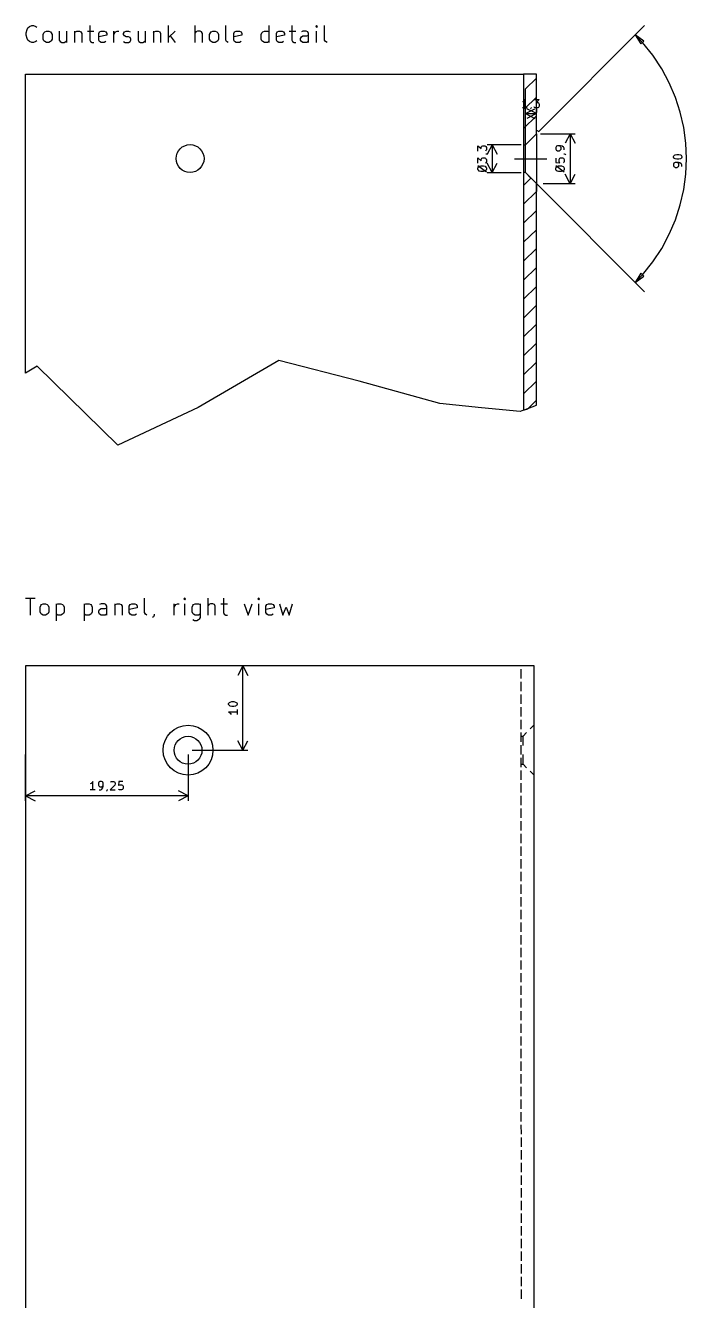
# Model space of a CAD drawing. Extents: x 24 to 504, y -400 to -22.
# Drawn here: x 425.2 to 503.5, y -230 to -78.9 of the extents above; entities that cross this region are included whole.
import ezdxf

# ---------------------------------------------------------------- set-up
doc = ezdxf.new("R2010")
doc.units = 0
doc.layers.add('BLACK', color=7, linetype='CONTINUOUS')

msp = doc.modelspace()

# ---------------------------------------------------------------- linework, layer by layer
at = {"layer": 'BLACK', "linetype": 'CONTINUOUS'}
for p, q in [((425.344109, -79.79158), (425.439347, -79.410628)), ((425.344109, -80.077295), (425.344109, -79.79158)), ((425.439347, -79.410628), (425.534585, -79.220152)), ((425.534585, -79.220152), (425.725061, -79.029676)), ((425.725061, -79.029676), (426.010776, -78.934438)), ((426.010776, -78.934438), (426.201252, -78.934438)), ((426.201252, -78.934438), (426.486966, -79.029676)), ((426.486966, -79.029676), (426.582204, -79.124914)), ((427.344109, -79.982057), (427.439347, -79.79158)), ((427.344109, -80.553485), (427.344109, -79.982057)), ((427.439347, -79.79158), (427.534585, -79.696342)), ((427.534585, -79.696342), (427.725061, -79.601104)), ((427.725061, -79.601104), (428.010776, -79.601104)), ((428.010776, -79.601104), (428.201252, -79.696342)), ((428.201252, -79.696342), (428.29649, -79.79158)), ((428.29649, -79.79158), (428.391728, -79.982057)), ((428.391728, -79.982057), (428.391728, -80.553485)), ((429.248871, -79.601104), (429.248871, -80.648723)), ((430.106014, -79.601104), (430.106014, -80.934438)), ((431.058395, -79.601104), (431.058395, -80.934438)), ((431.058395, -79.79158), (431.153633, -79.696342)), ((431.153633, -79.696342), (431.344109, -79.601104)), ((431.344109, -79.601104), (431.629824, -79.601104)), ((431.629824, -79.601104), (431.8203, -79.696342)), ((431.8203, -79.696342), (431.915538, -79.886819)), ((431.915538, -79.886819), (431.915538, -80.934438)), ((432.582205, -79.601104), (433.344109, -79.601104)), ((432.867919, -78.934438), (432.867919, -80.648723)), ((433.915538, -79.886819), (434.010776, -79.696342)), ((433.915538, -80.648723), (433.915538, -79.886819)), ((434.010776, -79.696342), (434.201252, -79.601104)), ((434.201252, -79.601104), (434.582205, -79.601104)), ((434.582205, -79.601104), (434.772681, -79.696342)), ((434.772681, -79.696342), (434.867919, -79.886819)), ((434.867919, -79.886819), (434.867919, -80.077295)), ((435.725062, -80.934438), (435.725062, -79.601104)), ((435.725062, -79.982057), (435.8203, -79.79158)), ((435.8203, -79.79158), (435.915538, -79.696342)), ((435.915538, -79.696342), (436.106014, -79.601104)), ((436.106014, -79.601104), (436.296491, -79.601104)), ((436.867919, -79.886819), (436.963157, -79.696342)), ((436.867919, -79.982057), (436.867919, -79.886819)), ((436.963157, -80.172533), (436.867919, -79.982057)), ((436.963157, -79.696342), (437.153633, -79.601104)), ((437.153633, -79.601104), (437.439347, -79.601104)), ((437.439347, -79.601104), (437.629824, -79.696342)), ((438.582205, -79.601104), (438.582205, -80.648723)), ((439.439348, -79.601104), (439.439348, -80.934438)), ((440.391729, -79.601104), (440.391729, -80.934438)), ((440.391729, -79.79158), (440.486967, -79.696342)), ((440.486967, -79.696342), (440.677443, -79.601104)), ((440.677443, -79.601104), (440.963158, -79.601104)), ((440.963158, -79.601104), (441.153634, -79.696342)), ((441.153634, -79.696342), (441.248872, -79.886819)), ((441.248872, -79.886819), (441.248872, -80.934438)), ((442.201253, -80.934438), (442.201253, -78.934438)), ((442.963158, -79.601104), (442.201253, -80.363009)), ((445.344111, -80.934438), (445.344111, -78.934438)), ((445.439349, -79.696342), (445.344111, -79.79158)), ((445.629825, -79.601104), (445.439349, -79.696342)), ((445.91554, -79.601104), (445.629825, -79.601104)), ((446.106016, -79.696342), (445.91554, -79.601104)), ((446.201254, -79.886819), (446.106016, -79.696342)), ((446.201254, -80.934438), (446.201254, -79.886819)), ((447.058397, -79.982057), (447.153635, -79.79158)), ((447.058397, -80.553485), (447.058397, -79.982057)), ((447.153635, -79.79158), (447.248873, -79.696342)), ((447.248873, -79.696342), (447.439349, -79.601104)), ((447.439349, -79.601104), (447.725064, -79.601104)), ((447.725064, -79.601104), (447.91554, -79.696342)), ((447.91554, -79.696342), (448.010778, -79.79158)), ((448.010778, -79.79158), (448.106016, -79.982057)), ((448.106016, -79.982057), (448.106016, -80.553485)), ((448.963159, -80.648723), (448.963159, -78.934438)), ((449.91554, -79.886819), (450.010778, -79.696342)), ((449.91554, -80.648723), (449.91554, -79.886819)), ((450.010778, -79.696342), (450.201254, -79.601104)), ((450.201254, -79.601104), (450.582207, -79.601104)), ((450.582207, -79.601104), (450.772683, -79.696342)), ((450.772683, -79.696342), (450.867921, -79.886819)), ((450.867921, -79.886819), (450.867921, -80.077295)), ((453.153636, -79.982057), (453.248874, -79.79158)), ((453.153636, -80.553485), (453.153636, -79.982057)), ((453.248874, -79.79158), (453.344112, -79.696342)), ((453.344112, -79.696342), (453.534588, -79.601104)), ((453.534588, -79.601104), (453.915541, -79.601104)), ((453.915541, -79.601104), (454.106017, -79.696342)), ((454.106017, -80.934438), (454.106017, -78.934438)), ((454.96316, -79.886819), (455.058398, -79.696342)), ((454.96316, -80.648723), (454.96316, -79.886819)), ((455.058398, -79.696342), (455.248874, -79.601104)), ((455.248874, -79.601104), (455.629827, -79.601104)), ((455.629827, -79.601104), (455.820303, -79.696342)), ((455.820303, -79.696342), (455.915541, -79.886819)), ((455.915541, -79.886819), (455.915541, -80.077295)), ((456.48697, -79.601104), (457.248874, -79.601104)), ((456.772684, -78.934438), (456.772684, -80.648723)), ((458.106017, -79.601104), (457.915541, -79.696342)), ((458.48697, -79.601104), (458.106017, -79.601104)), ((458.677446, -79.696342), (458.48697, -79.601104)), ((458.772684, -79.886819), (458.677446, -79.696342)), ((458.772684, -80.934438), (458.772684, -79.886819)), ((459.725065, -78.934438), (459.629827, -79.029676)), ((459.629827, -79.029676), (459.725065, -79.124914)), ((459.820303, -79.029676), (459.725065, -78.934438)), ((459.725065, -78.934438), (459.725065, -79.124914)), ((459.725065, -79.124914), (459.820303, -79.029676)), ((459.725065, -80.934438), (459.725065, -79.601104)), ((460.677446, -80.648723), (460.677446, -78.934438)), ((486.034133, -91.470274), (498.57532, -78.929055)), ((498.480106, -80.770551), (497.464108, -80.040301)), ((497.464108, -80.040301), (498.130821, -81.119799)), ((497.464108, -80.040301), (498.130821, -81.119799)), ((498.480106, -80.770551), (497.464108, -80.040301)), ((498.321338, -80.961044), (497.464108, -80.040301)), ((425.439347, -80.458247), (425.344109, -80.077295)), ((425.534585, -80.648723), (425.439347, -80.458247)), ((425.725061, -80.8392), (425.534585, -80.648723)), ((426.010776, -80.934438), (425.725061, -80.8392)), ((426.201252, -80.934438), (426.010776, -80.934438)), ((426.486966, -80.8392), (426.201252, -80.934438)), ((426.582204, -80.743961), (426.486966, -80.8392)), ((427.439347, -80.743961), (427.344109, -80.553485)), ((427.534585, -80.8392), (427.439347, -80.743961)), ((427.725061, -80.934438), (427.534585, -80.8392)), ((428.010776, -80.934438), (427.725061, -80.934438)), ((428.201252, -80.8392), (428.010776, -80.934438)), ((428.29649, -80.743961), (428.201252, -80.8392)), ((428.391728, -80.553485), (428.29649, -80.743961)), ((429.248871, -80.648723), (429.344109, -80.8392)), ((429.344109, -80.8392), (429.534585, -80.934438)), ((429.534585, -80.934438), (429.8203, -80.934438)), ((429.8203, -80.934438), (430.010776, -80.8392)), ((430.010776, -80.8392), (430.106014, -80.743961)), ((432.867919, -80.648723), (432.963157, -80.8392)), ((432.963157, -80.8392), (433.153633, -80.934438)), ((433.153633, -80.934438), (433.344109, -80.934438)), ((434.867919, -80.077295), (433.915538, -80.267771)), ((434.010776, -80.8392), (433.915538, -80.648723)), ((434.201252, -80.934438), (434.010776, -80.8392)), ((434.582205, -80.934438), (434.201252, -80.934438)), ((434.772681, -80.8392), (434.582205, -80.934438)), ((436.867919, -80.8392), (437.058395, -80.934438)), ((437.153633, -80.267771), (436.963157, -80.172533)), ((437.058395, -80.934438), (437.439347, -80.934438)), ((437.439347, -80.267771), (437.153633, -80.267771)), ((437.629824, -80.363009), (437.439347, -80.267771)), ((437.439347, -80.934438), (437.629824, -80.8392)), ((437.725062, -80.553485), (437.629824, -80.363009)), ((437.629824, -80.8392), (437.725062, -80.648723)), ((437.725062, -80.648723), (437.725062, -80.553485)), ((438.582205, -80.648723), (438.677443, -80.8392)), ((438.677443, -80.8392), (438.867919, -80.934438)), ((438.867919, -80.934438), (439.153634, -80.934438)), ((439.153634, -80.934438), (439.34411, -80.8392)), ((439.34411, -80.8392), (439.439348, -80.743961)), ((442.391729, -80.172533), (442.963158, -80.934438)), ((447.153635, -80.743961), (447.058397, -80.553485)), ((447.248873, -80.8392), (447.153635, -80.743961)), ((447.439349, -80.934438), (447.248873, -80.8392)), ((447.725064, -80.934438), (447.439349, -80.934438)), ((447.91554, -80.8392), (447.725064, -80.934438)), ((448.010778, -80.743961), (447.91554, -80.8392)), ((448.106016, -80.553485), (448.010778, -80.743961)), ((449.058397, -80.8392), (448.963159, -80.648723)), ((449.248873, -80.934438), (449.058397, -80.8392)), ((450.867921, -80.077295), (449.91554, -80.267771)), ((450.010778, -80.8392), (449.91554, -80.648723)), ((450.201254, -80.934438), (450.010778, -80.8392)), ((450.582207, -80.934438), (450.201254, -80.934438)), ((450.772683, -80.8392), (450.582207, -80.934438)), ((453.248874, -80.743961), (453.153636, -80.553485)), ((453.344112, -80.8392), (453.248874, -80.743961)), ((453.534588, -80.934438), (453.344112, -80.8392)), ((453.915541, -80.934438), (453.534588, -80.934438)), ((454.106017, -80.8392), (453.915541, -80.934438)), ((455.915541, -80.077295), (454.96316, -80.267771)), ((455.058398, -80.8392), (454.96316, -80.648723)), ((455.248874, -80.934438), (455.058398, -80.8392)), ((455.629827, -80.934438), (455.248874, -80.934438)), ((455.820303, -80.8392), (455.629827, -80.934438)), ((456.772684, -80.648723), (456.867922, -80.8392)), ((456.867922, -80.8392), (457.058398, -80.934438)), ((457.058398, -80.934438), (457.248874, -80.934438)), ((457.820303, -80.458247), (457.915541, -80.267771)), ((457.820303, -80.648723), (457.820303, -80.458247)), ((457.915541, -80.8392), (457.820303, -80.648723)), ((457.915541, -80.267771), (458.106017, -80.172533)), ((458.106017, -80.934438), (457.915541, -80.8392)), ((458.106017, -80.172533), (458.582208, -80.172533)), ((458.582208, -80.934438), (458.106017, -80.934438)), ((458.582208, -80.172533), (458.772684, -80.077295)), ((458.772684, -80.8392), (458.582208, -80.934438)), ((460.772684, -80.8392), (460.677446, -80.648723)), ((460.96316, -80.934438), (460.772684, -80.8392)), ((498.130821, -81.119799), (498.480106, -80.770551)), ((498.130821, -81.119799), (498.480106, -80.770551)), ((499.534634, -82.452513), (498.311677, -80.935326)), ((498.311677, -80.935326), (498.321338, -80.961044)), ((500.594487, -84.050864), (499.534634, -82.452513)), ((501.49124, -85.718782), (500.594487, -84.050864)), ((425.25, -120.109297), (425.25, -84.707544)), ((425.25, -84.707544), (479.23963, -84.707544)), ((479.23963, -84.707544), (484.224387, -84.707544)), ((485.749451, -84.70763), (484.225485, -84.70763)), ((484.225485, -84.70763), (484.225485, -93.05788)), ((484.446636, -86.426662), (485.748348, -85.152036)), ((485.749451, -91.756128), (485.749451, -84.70763)), ((502.224893, -87.444668), (501.49124, -85.718782)), ((484.333939, -88.791254), (485.748348, -87.406287)), ((484.446636, -93.057771), (484.446636, -86.426662)), ((485.748348, -91.34328), (485.748348, -87.406287)), ((502.795448, -89.216923), (502.224893, -87.444668)), ((484.19273, -87.917697), (484.097492, -87.965316)), ((484.66892, -88.679602), (484.097492, -88.679602)), ((484.287968, -87.822459), (484.19273, -87.917697)), ((484.383206, -87.679602), (484.287968, -87.822459)), ((484.383206, -88.679602), (484.383206, -87.679602)), ((484.446636, -89.374783), (485.57314, -88.788362)), ((484.446636, -89.242216), (484.446636, -88.788363)), ((485.748348, -89.374783), (484.621844, -88.788362)), ((485.097492, -88.77484), (485.049873, -88.822459)), ((485.145111, -88.679602), (485.097492, -88.77484)), ((485.145111, -88.631983), (485.145111, -88.679602)), ((485.478444, -87.679602), (486.097491, -87.679602)), ((485.526063, -88.631983), (485.478444, -88.584363)), ((485.621301, -88.679602), (485.526063, -88.631983)), ((485.907015, -88.679602), (485.621301, -88.679602)), ((485.748348, -88.788363), (485.748348, -89.242216)), ((486.097491, -87.679602), (485.764158, -88.060554)), ((485.764158, -88.060554), (485.907015, -88.060554)), ((485.907015, -88.060554), (486.002253, -88.108173)), ((486.002253, -88.631983), (485.907015, -88.679602)), ((486.002253, -88.108173), (486.049872, -88.155792)), ((486.049872, -88.584363), (486.002253, -88.631983)), ((486.049872, -88.155792), (486.097491, -88.25103)), ((486.097491, -88.489125), (486.049872, -88.584363)), ((486.097491, -88.25103), (486.097491, -88.489125)), ((484.225485, -91.152881), (485.749451, -89.628878)), ((484.446636, -89.374783), (485.748348, -89.374783)), ((484.446636, -89.374783), (485.57314, -89.961204)), ((485.748348, -89.374783), (484.621844, -89.961204)), ((503.202908, -91.023949), (502.795448, -89.216923)), ((484.447736, -93.05788), (485.749451, -91.756128)), ((485.748348, -91.34328), (486.034133, -91.470274)), ((485.748348, -91.756022), (485.748348, -98.614009)), ((486.248348, -91.756022), (490.33642, -91.756022)), ((489.75, -91.756022), (489.163579, -92.882526)), ((489.75, -91.756022), (489.75, -97.675)), ((489.75, -91.756022), (490.336421, -92.882526)), ((503.447273, -92.854148), (503.202908, -91.023949)), ((478.829819, -93.804062), (478.829819, -93.185015)), ((478.829819, -93.185015), (479.210771, -93.518348)), ((479.210771, -93.375491), (479.25839, -93.280253)), ((479.210771, -93.518348), (479.210771, -93.375491)), ((479.25839, -93.280253), (479.306009, -93.232634)), ((479.306009, -93.232634), (479.401247, -93.185015)), ((479.401247, -93.185015), (479.639342, -93.185015)), ((479.639342, -93.185015), (479.73458, -93.232634)), ((479.73458, -93.232634), (479.7822, -93.280253)), ((479.7822, -93.280253), (479.829819, -93.375491)), ((479.829819, -93.661205), (479.7822, -93.756443)), ((479.829819, -93.375491), (479.829819, -93.661205)), ((480.525, -93.05788), (479.938579, -94.184384)), ((483.947736, -93.05788), (479.93858, -93.05788)), ((480.525, -93.05788), (480.525, -96.359769)), ((480.525, -93.05788), (481.111421, -94.184384)), ((484.224387, -93.057771), (484.225485, -93.05788)), ((484.224387, -93.057771), (484.224387, -96.359769)), ((484.225485, -93.05788), (484.446636, -93.05788)), ((484.446636, -96.359769), (484.446636, -93.05788)), ((488.102438, -93.286939), (488.054819, -93.382177)), ((488.054819, -93.382177), (488.054819, -93.572653)), ((488.054819, -93.572653), (488.102438, -93.667891)), ((488.150057, -93.23932), (488.102438, -93.286939)), ((488.245295, -93.191701), (488.150057, -93.23932)), ((488.626247, -93.191701), (488.245295, -93.191701)), ((488.578628, -93.23932), (488.48339, -93.191701)), ((488.626247, -93.286939), (488.578628, -93.23932)), ((488.816723, -93.23932), (488.626247, -93.191701)), ((488.673866, -93.382177), (488.626247, -93.286939)), ((488.626247, -93.667891), (488.673866, -93.572653)), ((488.673866, -93.572653), (488.673866, -93.382177)), ((488.95958, -93.334558), (488.816723, -93.23932)), ((489.0072, -93.382177), (488.95958, -93.334558)), ((489.054819, -93.477415), (489.0072, -93.382177)), ((489.054819, -93.667891), (489.054819, -93.477415)), ((503.528546, -94.69592), (503.447273, -92.854148)), ((478.829819, -95.232633), (478.829819, -94.613586)), ((478.829819, -94.613586), (479.210771, -94.946919)), ((479.210771, -94.804062), (479.25839, -94.708824)), ((479.210771, -94.946919), (479.210771, -94.804062)), ((479.25839, -94.708824), (479.306009, -94.661205)), ((479.306009, -94.661205), (479.401247, -94.613586)), ((479.401247, -94.613586), (479.639342, -94.613586)), ((479.639342, -94.613586), (479.73458, -94.661205)), ((479.7822, -93.756443), (479.73458, -93.804062)), ((479.73458, -94.661205), (479.7822, -94.708824)), ((479.7822, -94.137395), (479.829819, -94.137395)), ((479.7822, -94.708824), (479.829819, -94.804062)), ((479.829819, -95.089776), (479.7822, -95.185014)), ((479.829819, -94.137395), (479.925057, -94.185014)), ((479.829819, -94.804062), (479.829819, -95.089776)), ((479.925057, -94.185014), (479.972676, -94.232633)), ((483.177735, -94.708878), (484.447736, -94.708878)), ((484.447736, -94.708878), (485.749451, -94.708878)), ((485.749451, -94.708878), (486.98772, -94.708878)), ((488.054819, -94.667891), (488.054819, -95.144081)), ((488.054819, -95.144081), (488.531009, -95.1917)), ((488.102438, -93.667891), (488.150057, -93.71551)), ((488.150057, -93.71551), (488.245295, -93.763129)), ((488.245295, -93.763129), (488.48339, -93.763129)), ((488.435771, -94.810748), (488.48339, -94.71551)), ((488.435771, -95.048843), (488.435771, -94.810748)), ((488.48339, -95.144081), (488.435771, -95.048843)), ((488.48339, -93.763129), (488.578628, -93.71551)), ((488.48339, -94.71551), (488.531009, -94.667891)), ((488.531009, -95.1917), (488.48339, -95.144081)), ((488.531009, -94.667891), (488.626247, -94.620272)), ((488.578628, -93.71551), (488.626247, -93.667891)), ((488.626247, -94.620272), (488.864342, -94.620272)), ((488.864342, -94.620272), (488.95958, -94.667891)), ((488.95958, -94.667891), (489.0072, -94.71551)), ((489.0072, -95.144081), (488.95958, -95.1917)), ((489.0072, -94.144081), (489.054819, -94.144081)), ((489.0072, -94.71551), (489.054819, -94.810748)), ((489.054819, -95.048843), (489.0072, -95.144081)), ((489.054819, -94.144081), (489.150057, -94.1917)), ((489.054819, -94.810748), (489.054819, -95.048843)), ((489.150057, -94.1917), (489.197676, -94.239319)), ((501.994819, -94.450125), (502.042438, -94.354887)), ((501.994819, -94.545363), (501.994819, -94.450125)), ((502.042438, -94.640601), (501.994819, -94.545363)), ((502.042438, -94.354887), (502.090057, -94.307268)), ((502.090057, -94.68822), (502.042438, -94.640601)), ((502.090057, -94.307268), (502.185295, -94.259649)), ((502.185295, -94.735839), (502.090057, -94.68822)), ((502.185295, -95.164411), (502.090057, -95.21203)), ((502.185295, -94.259649), (502.375771, -94.21203)), ((502.375771, -94.783458), (502.185295, -94.735839)), ((502.566247, -95.164411), (502.185295, -95.164411)), ((502.375771, -94.21203), (502.613866, -94.21203)), ((502.613866, -94.783458), (502.375771, -94.783458)), ((502.518628, -95.21203), (502.42339, -95.164411)), ((502.756723, -95.21203), (502.566247, -95.164411)), ((502.613866, -94.21203), (502.804342, -94.259649)), ((502.804342, -94.735839), (502.613866, -94.783458)), ((502.804342, -94.259649), (502.89958, -94.307268)), ((502.89958, -94.68822), (502.804342, -94.735839)), ((502.89958, -94.307268), (502.9472, -94.354887)), ((502.9472, -94.640601), (502.89958, -94.68822)), ((502.9472, -94.354887), (502.994819, -94.450125)), ((502.994819, -94.545363), (502.9472, -94.640601)), ((502.994819, -94.450125), (502.994819, -94.545363)), ((503.446728, -96.537669), (503.528546, -94.69592)), ((478.829819, -95.518348), (479.829819, -96.280252)), ((478.829819, -95.804062), (478.877438, -95.708824)), ((478.829819, -95.994538), (478.829819, -95.804062)), ((478.877438, -96.089776), (478.829819, -95.994538)), ((478.877438, -95.708824), (478.972676, -95.613586)), ((478.972676, -96.185014), (478.877438, -96.089776)), ((478.972676, -95.613586), (479.163152, -95.565967)), ((479.163152, -96.232633), (478.972676, -96.185014)), ((479.163152, -95.565967), (479.496485, -95.565967)), ((479.496485, -96.232633), (479.163152, -96.232633)), ((479.496485, -95.565967), (479.686961, -95.613586)), ((479.686961, -96.185014), (479.496485, -96.232633)), ((479.686961, -95.613586), (479.7822, -95.708824)), ((479.7822, -96.089776), (479.686961, -96.185014)), ((479.7822, -95.185014), (479.73458, -95.232633)), ((479.7822, -95.708824), (479.829819, -95.804062)), ((479.829819, -95.994538), (479.7822, -96.089776)), ((479.829819, -95.804062), (479.829819, -95.994538)), ((480.525, -96.359769), (479.938579, -95.233265)), ((479.93858, -96.359769), (483.946636, -96.359769)), ((480.525, -96.359769), (481.111421, -95.233265)), ((484.446636, -96.359769), (484.224387, -96.359769)), ((484.224387, -96.359769), (484.224387, -124.521951)), ((485.748348, -97.661516), (484.446636, -96.359769)), ((484.446636, -96.359769), (485.113385, -97.026512)), ((488.054819, -95.525034), (489.054819, -96.286938)), ((488.054819, -95.810748), (488.102438, -95.71551)), ((488.054819, -96.001224), (488.054819, -95.810748)), ((488.102438, -96.096462), (488.054819, -96.001224)), ((488.102438, -95.71551), (488.197676, -95.620272)), ((488.197676, -96.1917), (488.102438, -96.096462)), ((488.197676, -95.620272), (488.388152, -95.572653)), ((488.388152, -96.239319), (488.197676, -96.1917)), ((488.388152, -95.572653), (488.721485, -95.572653)), ((488.721485, -96.239319), (488.388152, -96.239319)), ((488.721485, -95.572653), (488.911961, -95.620272)), ((488.911961, -96.1917), (488.721485, -96.239319)), ((488.911961, -95.620272), (489.0072, -95.71551)), ((489.0072, -96.096462), (488.911961, -96.1917)), ((489.0072, -95.71551), (489.054819, -95.810748)), ((489.054819, -96.001224), (489.0072, -96.096462)), ((489.054819, -95.810748), (489.054819, -96.001224)), ((489.75, -97.675), (489.163579, -96.548496)), ((489.75, -97.675), (490.336421, -96.548496)), ((502.042438, -95.259649), (501.994819, -95.354887)), ((501.994819, -95.354887), (501.994819, -95.545363)), ((501.994819, -95.545363), (502.042438, -95.640601)), ((502.090057, -95.21203), (502.042438, -95.259649)), ((502.042438, -95.640601), (502.090057, -95.68822)), ((502.090057, -95.68822), (502.185295, -95.735839)), ((502.185295, -95.735839), (502.42339, -95.735839)), ((502.42339, -95.735839), (502.518628, -95.68822)), ((502.566247, -95.259649), (502.518628, -95.21203)), ((502.518628, -95.68822), (502.566247, -95.640601)), ((502.613866, -95.354887), (502.566247, -95.259649)), ((502.566247, -95.640601), (502.613866, -95.545363)), ((502.613866, -95.545363), (502.613866, -95.354887)), ((502.89958, -95.307268), (502.756723, -95.21203)), ((502.9472, -95.354887), (502.89958, -95.307268)), ((502.994819, -95.450125), (502.9472, -95.354887)), ((502.994819, -95.640601), (502.994819, -95.450125)), ((503.201821, -98.367796), (503.446728, -96.537669)), ((484.224387, -97.883757), (485.113385, -97.026512)), ((485.748348, -123.918706), (485.748348, -97.661516)), ((485.748385, -97.661516), (498.57532, -110.488484)), ((490.33642, -97.675), (486.55, -97.675)), ((484.224387, -100.106259), (485.748348, -98.614009)), ((502.793826, -100.174701), (503.201821, -98.367796)), ((484.224387, -102.360499), (485.748348, -100.868259)), ((502.222746, -101.946787), (502.793826, -100.174701)), ((501.488582, -103.672455), (502.222746, -101.946787)), ((484.224387, -104.614749), (485.748348, -103.122499)), ((500.591335, -105.340108), (501.488582, -103.672455)), ((484.224387, -106.868989), (485.748348, -105.344999)), ((499.531008, -106.938146), (500.591335, -105.340108)), ((498.307603, -108.454971), (499.531008, -106.938146)), ((484.224387, -109.091489), (485.748348, -107.599239)), ((498.130821, -108.265993), (497.464108, -109.377238)), ((498.130821, -108.265993), (497.464108, -109.377238)), ((498.321338, -108.456485), (497.464108, -109.377238)), ((497.464108, -109.377238), (498.480106, -108.615238)), ((497.464108, -109.377238), (498.480106, -108.615238)), ((498.480106, -108.615238), (498.130821, -108.265993)), ((498.480106, -108.615238), (498.130821, -108.265993)), ((498.321338, -108.456485), (498.307603, -108.454971)), ((484.224387, -111.345729), (485.748348, -109.853489)), ((484.224387, -113.599979), (485.748348, -112.075981)), ((484.224387, -115.822471), (485.748348, -114.330229)), ((484.224387, -118.076719), (485.748348, -116.584469)), ((426.630413, -119.28362), (425.250347, -120.109253)), ((436.186725, -128.649448), (426.630413, -119.28362)), ((455.236683, -118.616468), (445.711704, -124.172706)), ((464.761662, -121.061211), (455.236683, -118.616468)), ((484.224387, -120.330959), (485.748348, -118.838719)), ((474.318374, -123.728203), (464.761662, -121.061211)), ((484.224387, -122.553461), (485.748348, -121.061211)), ((479.23963, -124.236204), (474.318374, -123.728203)), ((484.732351, -124.33145), (485.748348, -123.315461)), ((445.711704, -124.172706), (436.186725, -128.649448)), ((483.843353, -124.680706), (479.23963, -124.236204)), ((484.224387, -124.521951), (483.843353, -124.680706)), ((484.224387, -124.521951), (485.748348, -123.918706)), ((484.224387, -124.521951), (484.732351, -124.33145)), ((425.253633, -146.784438), (426.39649, -146.784438)), ((425.825061, -148.784438), (425.825061, -146.784438)), ((426.967919, -147.832057), (427.063157, -147.64158)), ((426.967919, -148.403485), (426.967919, -147.832057)), ((427.063157, -147.64158), (427.158395, -147.546342)), ((427.158395, -147.546342), (427.348871, -147.451104)), ((427.348871, -147.451104), (427.634586, -147.451104)), ((427.634586, -147.451104), (427.825062, -147.546342)), ((427.825062, -147.546342), (427.9203, -147.64158)), ((427.9203, -147.64158), (428.015538, -147.832057)), ((428.015538, -147.832057), (428.015538, -148.403485)), ((428.872681, -147.451104), (428.872681, -149.451104)), ((428.872681, -147.546342), (429.063157, -147.451104)), ((429.063157, -147.451104), (429.44411, -147.451104)), ((429.44411, -147.451104), (429.634586, -147.546342)), ((429.634586, -147.546342), (429.729824, -147.64158)), ((429.729824, -147.64158), (429.825062, -147.832057)), ((429.825062, -147.832057), (429.825062, -148.403485)), ((432.206015, -147.451104), (432.206015, -149.451104)), ((432.206015, -147.546342), (432.396491, -147.451104)), ((432.396491, -147.451104), (432.777444, -147.451104)), ((432.777444, -147.451104), (432.96792, -147.546342)), ((432.96792, -147.546342), (433.063158, -147.64158)), ((433.063158, -147.64158), (433.158396, -147.832057)), ((433.158396, -147.832057), (433.158396, -148.403485)), ((434.206015, -147.451104), (434.015539, -147.546342)), ((434.015539, -148.117771), (434.206015, -148.022533)), ((434.586968, -147.451104), (434.206015, -147.451104)), ((434.206015, -148.022533), (434.682206, -148.022533)), ((434.777444, -147.546342), (434.586968, -147.451104)), ((434.682206, -148.022533), (434.872682, -147.927295)), ((434.872682, -147.736819), (434.777444, -147.546342)), ((434.872682, -148.784438), (434.872682, -147.736819)), ((435.825063, -147.451104), (435.825063, -148.784438)), ((435.825063, -147.64158), (435.920301, -147.546342)), ((435.920301, -147.546342), (436.110777, -147.451104)), ((436.110777, -147.451104), (436.396492, -147.451104)), ((436.396492, -147.451104), (436.586968, -147.546342)), ((436.586968, -147.546342), (436.682206, -147.736819)), ((436.682206, -147.736819), (436.682206, -148.784438)), ((437.539349, -147.736819), (437.634587, -147.546342)), ((437.539349, -148.498723), (437.539349, -147.736819)), ((438.49173, -147.927295), (437.539349, -148.117771)), ((437.634587, -147.546342), (437.825063, -147.451104)), ((437.825063, -147.451104), (438.206016, -147.451104)), ((438.206016, -147.451104), (438.396492, -147.546342)), ((438.396492, -147.546342), (438.49173, -147.736819)), ((438.49173, -147.736819), (438.49173, -147.927295)), ((439.348873, -148.498723), (439.348873, -146.784438)), ((442.872683, -148.784438), (442.872683, -147.451104)), ((442.872683, -147.832057), (442.967921, -147.64158)), ((442.967921, -147.64158), (443.063159, -147.546342)), ((443.063159, -147.546342), (443.253635, -147.451104)), ((443.253635, -147.451104), (443.444112, -147.451104)), ((444.110778, -146.784438), (444.01554, -146.879676)), ((444.01554, -146.879676), (444.110778, -146.974914)), ((444.206016, -146.879676), (444.110778, -146.784438)), ((444.110778, -146.784438), (444.110778, -146.974914)), ((444.110778, -146.974914), (444.206016, -146.879676)), ((444.110778, -148.784438), (444.110778, -147.451104)), ((444.967921, -147.832057), (445.063159, -147.64158)), ((444.967921, -148.403485), (444.967921, -147.832057)), ((445.063159, -147.64158), (445.158397, -147.546342)), ((445.158397, -147.546342), (445.348873, -147.451104)), ((445.348873, -147.451104), (445.729826, -147.451104)), ((445.729826, -147.451104), (445.920302, -147.546342)), ((445.920302, -147.451104), (445.920302, -149.070152)), ((446.872683, -148.784438), (446.872683, -146.784438)), ((446.967921, -147.546342), (446.872683, -147.64158)), ((447.158397, -147.451104), (446.967921, -147.546342)), ((447.444112, -147.451104), (447.158397, -147.451104)), ((447.634588, -147.546342), (447.444112, -147.451104)), ((447.729826, -147.736819), (447.634588, -147.546342)), ((447.729826, -148.784438), (447.729826, -147.736819)), ((448.396493, -147.451104), (449.158397, -147.451104)), ((448.682207, -146.784438), (448.682207, -148.498723)), ((451.158398, -147.451104), (451.634588, -148.784438)), ((451.634588, -148.784438), (452.110779, -147.451104)), ((452.872684, -146.784438), (452.777446, -146.879676)), ((452.777446, -146.879676), (452.872684, -146.974914)), ((452.967922, -146.879676), (452.872684, -146.784438)), ((452.872684, -146.784438), (452.872684, -146.974914)), ((452.872684, -146.974914), (452.967922, -146.879676)), ((452.872684, -148.784438), (452.872684, -147.451104)), ((453.729827, -147.736819), (453.825065, -147.546342)), ((453.729827, -148.498723), (453.729827, -147.736819)), ((454.682208, -147.927295), (453.729827, -148.117771)), ((453.825065, -147.546342), (454.015541, -147.451104)), ((454.015541, -147.451104), (454.396494, -147.451104)), ((454.396494, -147.451104), (454.58697, -147.546342)), ((454.58697, -147.546342), (454.682208, -147.736819)), ((454.682208, -147.736819), (454.682208, -147.927295)), ((455.348875, -147.451104), (455.729827, -148.784438)), ((455.729827, -148.784438), (456.11078, -147.832057)), ((456.11078, -147.832057), (456.491732, -148.784438)), ((456.491732, -148.784438), (456.872684, -147.451104)), ((427.063157, -148.593961), (426.967919, -148.403485)), ((427.158395, -148.6892), (427.063157, -148.593961)), ((427.348871, -148.784438), (427.158395, -148.6892)), ((427.634586, -148.784438), (427.348871, -148.784438)), ((427.825062, -148.6892), (427.634586, -148.784438)), ((427.9203, -148.593961), (427.825062, -148.6892)), ((428.015538, -148.403485), (427.9203, -148.593961)), ((429.063157, -148.784438), (428.872681, -148.6892)), ((429.44411, -148.784438), (429.063157, -148.784438)), ((429.634586, -148.6892), (429.44411, -148.784438)), ((429.729824, -148.593961), (429.634586, -148.6892)), ((429.825062, -148.403485), (429.729824, -148.593961)), ((432.396491, -148.784438), (432.206015, -148.6892)), ((432.777444, -148.784438), (432.396491, -148.784438)), ((432.96792, -148.6892), (432.777444, -148.784438)), ((433.063158, -148.593961), (432.96792, -148.6892)), ((433.158396, -148.403485), (433.063158, -148.593961)), ((433.920301, -148.308247), (434.015539, -148.117771)), ((433.920301, -148.498723), (433.920301, -148.308247)), ((434.015539, -148.6892), (433.920301, -148.498723)), ((434.206015, -148.784438), (434.015539, -148.6892)), ((434.682206, -148.784438), (434.206015, -148.784438)), ((434.872682, -148.6892), (434.682206, -148.784438)), ((437.634587, -148.6892), (437.539349, -148.498723)), ((437.825063, -148.784438), (437.634587, -148.6892)), ((438.206016, -148.784438), (437.825063, -148.784438)), ((438.396492, -148.6892), (438.206016, -148.784438)), ((439.444111, -148.6892), (439.348873, -148.498723)), ((439.634587, -148.784438), (439.444111, -148.6892)), ((440.396492, -148.974914), (440.301254, -149.070152)), ((440.49173, -148.784438), (440.396492, -148.974914)), ((440.49173, -148.6892), (440.49173, -148.784438)), ((445.063159, -148.593961), (444.967921, -148.403485)), ((445.158397, -148.6892), (445.063159, -148.593961)), ((445.253635, -149.451104), (445.063159, -149.355866)), ((445.348873, -148.784438), (445.158397, -148.6892)), ((445.539349, -149.451104), (445.253635, -149.451104)), ((445.729826, -148.784438), (445.348873, -148.784438)), ((445.729826, -149.355866), (445.539349, -149.451104)), ((445.920302, -148.6892), (445.729826, -148.784438)), ((445.825064, -149.260628), (445.729826, -149.355866)), ((445.920302, -149.070152), (445.825064, -149.260628)), ((448.682207, -148.498723), (448.777445, -148.6892)), ((448.777445, -148.6892), (448.967921, -148.784438)), ((448.967921, -148.784438), (449.158397, -148.784438)), ((453.825065, -148.6892), (453.729827, -148.498723)), ((454.015541, -148.784438), (453.825065, -148.6892)), ((454.396494, -148.784438), (454.015541, -148.784438)), ((454.58697, -148.6892), (454.396494, -148.784438)), ((425.25, -154.8), (425.25, -394.8)), ((485.5, -154.8), (425.25, -154.8)), ((451.58642, -154.8), (445, -154.8)), ((451, -154.8), (450.413579, -155.926504)), ((451, -164.8), (451, -154.8)), ((451, -154.8), (451.586421, -155.926504)), ((483.960498, -154.800003), (483.960498, -154.8)), ((483.960745, -156.300003), (483.960564, -155.200003)), ((485.5, -394.8), (485.5, -154.8)), ((483.960992, -157.800003), (483.960811, -156.700003)), ((483.961239, -159.300003), (483.961058, -158.200003)), ((449.304819, -159.27619), (449.352438, -159.180952)), ((449.304819, -159.371428), (449.304819, -159.27619)), ((449.352438, -159.466666), (449.304819, -159.371428)), ((449.352438, -159.180952), (449.400057, -159.133333)), ((449.400057, -159.514285), (449.352438, -159.466666)), ((449.400057, -159.133333), (449.495295, -159.085714)), ((449.495295, -159.561904), (449.400057, -159.514285)), ((449.495295, -159.085714), (449.685771, -159.038095)), ((449.685771, -159.609523), (449.495295, -159.561904)), ((449.685771, -159.038095), (449.923866, -159.038095)), ((449.923866, -159.609523), (449.685771, -159.609523)), ((449.923866, -159.038095), (450.114342, -159.085714)), ((450.114342, -159.561904), (449.923866, -159.609523)), ((450.114342, -159.085714), (450.20958, -159.133333)), ((450.20958, -159.514285), (450.114342, -159.561904)), ((450.20958, -159.133333), (450.2572, -159.180952)), ((450.2572, -159.466666), (450.20958, -159.514285)), ((450.2572, -159.180952), (450.304819, -159.27619)), ((450.304819, -159.371428), (450.2572, -159.466666)), ((450.304819, -159.27619), (450.304819, -159.371428)), ((450.304819, -159.990476), (450.304819, -160.561904)), ((483.961486, -160.800003), (483.961304, -159.700003)), ((450.304819, -160.27619), (449.304819, -160.27619)), ((449.304819, -160.27619), (449.447676, -160.371428)), ((449.447676, -160.371428), (449.542914, -160.466666)), ((449.542914, -160.466666), (449.590533, -160.561904)), ((483.961732, -162.300003), (483.961551, -161.200003)), ((483.961979, -163.800003), (483.961798, -162.700003)), ((483.999423, -163.152289), (484.062923, -163.152289)), ((484.12646, -163.152289), (484.189923, -163.152289)), ((484.189923, -163.152289), (484.570922, -162.70779)), ((484.189923, -164.231788), (484.189923, -163.152289)), ((485.015422, -162.26329), (485.459921, -161.818791)), ((451, -164.8), (450.413579, -163.673496)), ((451, -164.8), (451.586421, -163.673496)), ((483.962226, -165.300003), (483.962045, -164.200003)), ((425.25, -170.78642), (425.25, -165.3)), ((444.5, -165.3), (444.5, -170.78642)), ((445, -164.8), (451.58642, -164.8)), ((483.962473, -166.800003), (483.962292, -165.700003)), ((484.189923, -166.454285), (484.189923, -165.311286)), ((483.96272, -168.300003), (483.962539, -167.200003)), ((483.999423, -166.454285), (484.062923, -166.454285)), ((484.062923, -166.454285), (484.12646, -166.454285)), ((484.12646, -166.454285), (484.189923, -166.454285)), ((484.189923, -166.454285), (484.570922, -166.898784)), ((485.015422, -167.279784), (485.459921, -167.724283)), ((433.017857, -168.742914), (432.922619, -168.790533)), ((433.113095, -168.647676), (433.017857, -168.742914)), ((433.208333, -168.504819), (433.113095, -168.647676)), ((433.208333, -169.504819), (433.208333, -168.504819)), ((433.922619, -168.600057), (433.875, -168.695295)), ((433.875, -168.695295), (433.875, -168.93339)), ((433.875, -168.93339), (433.922619, -169.028628)), ((433.970238, -168.552438), (433.922619, -168.600057)), ((433.922619, -169.028628), (433.970238, -169.076247)), ((434.065476, -168.504819), (433.970238, -168.552438)), ((433.970238, -169.076247), (434.065476, -169.123866)), ((434.255952, -168.504819), (434.065476, -168.504819)), ((434.065476, -169.123866), (434.255952, -169.123866)), ((434.35119, -168.552438), (434.255952, -168.504819)), ((434.255952, -169.123866), (434.35119, -169.076247)), ((434.398809, -168.600057), (434.35119, -168.552438)), ((434.35119, -169.076247), (434.398809, -169.028628)), ((434.446428, -168.695295), (434.398809, -168.600057)), ((434.398809, -169.028628), (434.446428, -168.93339)), ((434.398809, -169.266723), (434.446428, -169.076247)), ((434.446428, -169.076247), (434.446428, -168.695295)), ((435.82738, -168.93339), (435.255952, -169.504819)), ((435.303571, -168.600057), (435.35119, -168.552438)), ((435.35119, -168.552438), (435.446428, -168.504819)), ((435.446428, -168.504819), (435.684523, -168.504819)), ((435.684523, -168.504819), (435.779761, -168.552438)), ((435.779761, -168.552438), (435.82738, -168.600057)), ((435.82738, -168.600057), (435.874999, -168.695295)), ((435.874999, -168.790533), (435.82738, -168.93339)), ((435.874999, -168.695295), (435.874999, -168.790533)), ((436.303571, -168.504819), (436.255952, -168.981009)), ((436.255952, -168.981009), (436.303571, -168.93339)), ((436.779761, -168.504819), (436.303571, -168.504819)), ((436.303571, -168.93339), (436.398809, -168.885771)), ((436.398809, -168.885771), (436.636904, -168.885771)), ((436.636904, -168.885771), (436.732142, -168.93339)), ((436.732142, -168.93339), (436.779761, -168.981009)), ((436.779761, -168.981009), (436.82738, -169.076247)), ((436.82738, -169.076247), (436.82738, -169.314342)), ((483.962967, -169.800003), (483.962786, -168.700003)), ((425.25, -170.2), (426.376504, -169.613579)), ((444.5, -170.2), (425.25, -170.2)), ((425.25, -170.2), (426.376504, -170.786421)), ((433.494047, -169.504819), (432.922619, -169.504819)), ((433.970238, -169.504819), (434.160714, -169.504819)), ((434.160714, -169.504819), (434.255952, -169.4572)), ((434.255952, -169.4572), (434.303571, -169.40958)), ((434.303571, -169.40958), (434.398809, -169.266723)), ((434.875, -169.600057), (434.827381, -169.647676)), ((434.922619, -169.504819), (434.875, -169.600057)), ((434.922619, -169.4572), (434.922619, -169.504819)), ((435.255952, -169.504819), (435.874999, -169.504819)), ((436.303571, -169.4572), (436.255952, -169.40958)), ((436.398809, -169.504819), (436.303571, -169.4572)), ((436.636904, -169.504819), (436.398809, -169.504819)), ((436.732142, -169.4572), (436.636904, -169.504819)), ((436.779761, -169.40958), (436.732142, -169.4572)), ((436.82738, -169.314342), (436.779761, -169.40958)), ((444.5, -170.2), (443.373496, -169.613579)), ((444.5, -170.2), (443.373496, -170.786421)), ((483.963214, -171.300003), (483.963033, -170.200003)), ((483.963461, -172.800003), (483.96328, -171.700003)), ((483.963708, -174.300003), (483.963526, -173.200003)), ((483.963954, -175.800003), (483.963773, -174.700003)), ((483.964201, -177.300003), (483.96402, -176.200003)), ((483.964448, -178.800003), (483.964267, -177.700003)), ((483.964695, -180.300003), (483.964514, -179.200003)), ((483.964942, -181.800003), (483.964761, -180.700003)), ((483.965189, -183.300003), (483.965008, -182.200003)), ((483.965436, -184.800003), (483.965255, -183.700003)), ((483.965683, -186.300003), (483.965502, -185.200003)), ((483.96593, -187.800003), (483.965748, -186.700003)), ((483.966176, -189.300003), (483.965995, -188.200003)), ((483.966423, -190.800003), (483.966242, -189.700003)), ((483.96667, -192.300003), (483.966489, -191.200003)), ((483.966917, -193.800003), (483.966736, -192.700003)), ((483.967164, -195.300003), (483.966983, -194.200003)), ((483.967411, -196.800003), (483.96723, -195.700003)), ((483.967658, -198.300003), (483.967477, -197.200003)), ((483.967905, -199.800003), (483.967724, -198.700003)), ((483.968152, -201.300003), (483.96797, -200.200003)), ((483.968398, -202.800003), (483.968217, -201.700003)), ((483.968645, -204.300003), (483.968464, -203.200003)), ((483.968892, -205.800003), (483.968711, -204.700003)), ((483.969139, -207.300003), (483.968958, -206.200003)), ((483.969386, -208.800003), (483.969205, -207.700003)), ((483.969633, -210.300002), (483.969452, -209.200003)), ((483.96988, -211.800002), (483.969699, -210.700002)), ((483.970127, -213.300002), (483.969946, -212.200002)), ((483.970374, -214.800002), (483.970192, -213.700002)), ((483.97062, -216.300002), (483.970439, -215.200002)), ((483.970867, -217.800002), (483.970686, -216.700002)), ((483.971114, -219.300002), (483.970933, -218.200002)), ((483.971361, -220.800002), (483.97118, -219.700002)), ((483.971608, -222.300002), (483.971427, -221.200002)), ((483.971855, -223.800002), (483.971674, -222.700002)), ((483.972102, -225.300002), (483.971921, -224.200002)), ((483.972349, -226.800002), (483.972168, -225.700002)), ((483.972595, -228.300002), (483.972414, -227.200002)), ((483.972842, -229.800002), (483.972661, -228.700002))]:
    msp.add_line(p, q, dxfattribs=at)
at = {"layer": 'BLACK'}
for centre, radius in [((444.743472, -94.692848), 1.65), ((444.5, -164.8), 2.95), ((444.5, -164.8), 1.65)]:
    msp.add_circle(centre, radius, dxfattribs=at)

doc.saveas('drawing.dxf')
